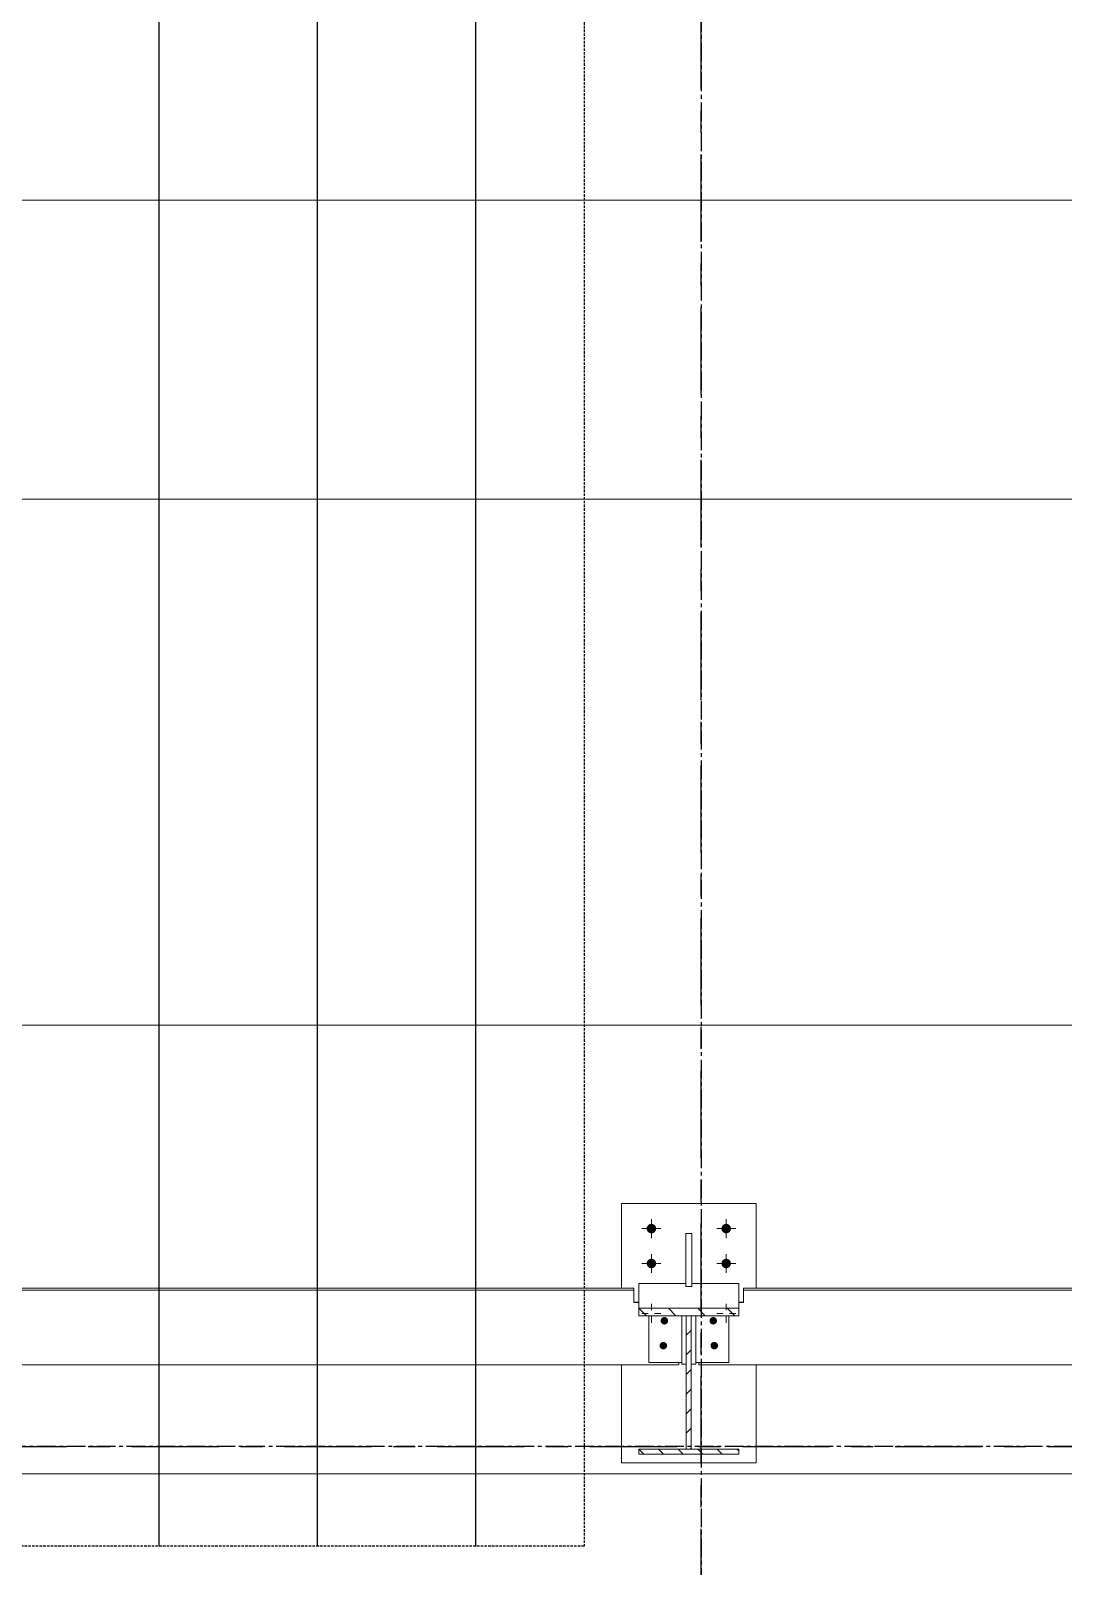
# Model space of a CAD drawing. Header units: millimetres. Extents: x -153298 to 620751, y -313239 to 250031.
# Drawn here: x 42288 to 44359, y 22086 to 25166 of the extents above; entities that cross this region are included whole.
import ezdxf
from ezdxf.enums import TextEntityAlignment as Align

# ---------------------------------------------------------------- set-up
doc = ezdxf.new("R2010")
doc.units = ezdxf.units.MM
for name, pattern in [('CENTER', [2, 1.25, -0.25, 0.25, -0.25]), ('HIDDEN', [0.375, 0.25, -0.125]), ('TA_GL_000.70000', [1.925, 0.7, -0.175, 0.175, -0.175, 0.7]), ('XKITLINE00', [0])]:
    doc.linetypes.add(name, pattern=pattern)
for name, color, linetype in [('000 - 0_SYM_DWG_GRIDLINE_MAIN_COLOR_251', 251, 'Continuous'), ('000 - 0_SYM_DWG_SLOPE-SYM_TEXT_COLOR_3', 3, 'Continuous'), ('000 - GRID', 251, 'CENTER'), ('HATCH', 7, 'Continuous')]:
    doc.layers.add(name, color=color, linetype=linetype)
doc.layers.add('Bolt', color=1, linetype='Continuous', lineweight=0)
doc.layers.add('Part', color=2, linetype='Continuous', lineweight=0)
doc.styles.add('ARIAL', font='arial.ttf')
doc.styles.add('TA', font='', dxfattribs={"height": 4.5})
doc.styles.get('TA').set_extended_font_data('Cordia New')

# ---------------------------------------------------------------- blocks, each defined once
blk = doc.blocks.new('*A189188')
at = {"layer": 'Part', "linetype": 'XKITLINE00', "lineweight": 0}
for p, q in [((399.378077, -21.078283), (399.257912, -20.958118)), ((399.850187, -21.078283), (399.730023, -20.958118)), ((400.322298, -21.078283), (400.202133, -20.958118)), ((400.794408, -21.078283), (400.674244, -20.958118))]:
    blk.add_line(p, q, dxfattribs=at)
blk = doc.blocks.new('*A191190')
at = {"layer": 'Part', "linetype": 'XKITLINE00', "lineweight": 0}
for p, q in [((399.337912, -23.297436), (399.257912, -23.217436)), ((399.652221, -23.297436), (399.572221, -23.217436)), ((399.96653, -23.297436), (399.88653, -23.217436)), ((400.280839, -23.297436), (400.200839, -23.217436)), ((400.595148, -23.297436), (400.515148, -23.217436)), ((400.857912, -23.245891), (400.829457, -23.217436))]:
    blk.add_line(p, q, dxfattribs=at)
blk = doc.blocks.new('*A192191')
at = {"layer": 'Part', "linetype": 'XKITLINE00', "lineweight": 0}
for p, q in [((400.017912, -21.392591), (400.097912, -21.312591)), ((400.017912, -21.7069), (400.097912, -21.6269)), ((400.017912, -22.021209), (400.097912, -21.941209)), ((400.017912, -22.335517), (400.097912, -22.255517)), ((400.017912, -22.649826), (400.097912, -22.569826)), ((400.017912, -22.964135), (400.097912, -22.884135)), ((400.07892, -23.217436), (400.097912, -23.198444))]:
    blk.add_line(p, q, dxfattribs=at)
blk = doc.blocks.new('*A12441209')
at = {"layer": 'Bolt'}
for points in [[(399.672, -21.1), (399.678, -21.1), (399.683, -21.102), (399.689, -21.104), (399.694, -21.106), (399.699, -21.109), (399.704, -21.113), (399.708, -21.117), (399.712, -21.121), (399.716, -21.126), (399.719, -21.131), (399.721, -21.136), (399.723, -21.142), (399.725, -21.147), (399.726, -21.153), (399.726, -21.159), (399.726, -21.165), (399.725, -21.171), (399.723, -21.177), (399.721, -21.182), (399.719, -21.187), (399.716, -21.192), (399.712, -21.197), (399.708, -21.202), (399.704, -21.205), (399.699, -21.209), (399.694, -21.212), (399.689, -21.215), (399.683, -21.217), (399.678, -21.218), (399.672, -21.219), (399.666, -21.219), (399.66, -21.219), (399.654, -21.218), (399.649, -21.217), (399.643, -21.215), (399.638, -21.212), (399.633, -21.209), (399.628, -21.205), (399.624, -21.202), (399.62, -21.197), (399.616, -21.192), (399.613, -21.187), (399.611, -21.182), (399.609, -21.177), (399.607, -21.171), (399.606, -21.165), (399.606, -21.159), (399.606, -21.153), (399.607, -21.147), (399.609, -21.142), (399.611, -21.136), (399.613, -21.131), (399.616, -21.126), (399.62, -21.121), (399.624, -21.117), (399.628, -21.113), (399.633, -21.109), (399.638, -21.106), (399.643, -21.104), (399.649, -21.102), (399.654, -21.1), (399.66, -21.1), (399.666, -21.099)], [(399.655, -21.499), (399.661, -21.5), (399.667, -21.501), (399.672, -21.503), (399.678, -21.505), (399.683, -21.508), (399.687, -21.512), (399.692, -21.516), (399.696, -21.52), (399.699, -21.525), (399.702, -21.53), (399.705, -21.535), (399.707, -21.541), (399.708, -21.547), (399.709, -21.552), (399.709, -21.558), (399.709, -21.564), (399.708, -21.57), (399.707, -21.576), (399.705, -21.581), (399.702, -21.587), (399.699, -21.592), (399.696, -21.596), (399.692, -21.601), (399.687, -21.605), (399.683, -21.608), (399.678, -21.611), (399.672, -21.614), (399.667, -21.616), (399.661, -21.617), (399.655, -21.618), (399.649, -21.618), (399.644, -21.618), (399.638, -21.617), (399.632, -21.616), (399.626, -21.614), (399.621, -21.611), (399.616, -21.608), (399.611, -21.605), (399.607, -21.601), (399.603, -21.596), (399.6, -21.592), (399.596, -21.587), (399.594, -21.581), (399.592, -21.576), (399.591, -21.57), (399.59, -21.564), (399.589, -21.558), (399.59, -21.552), (399.591, -21.547), (399.592, -21.541), (399.594, -21.535), (399.596, -21.53), (399.6, -21.525), (399.603, -21.52), (399.607, -21.516), (399.611, -21.512), (399.616, -21.508), (399.621, -21.505), (399.626, -21.503), (399.632, -21.501), (399.638, -21.5), (399.644, -21.499), (399.649, -21.498)]]:
    blk.add_hatch(color=256, dxfattribs=at).paths.add_polyline_path(points, flags=17)
at = {"layer": 'Bolt', "linetype": 'XKITLINE00', "lineweight": 0}
for p, q in [((399.666, -21.162), (399.666, -21.143)), ((399.649, -21.562), (399.649, -21.542))]:
    blk.add_line(p, q, dxfattribs=at)
blk = doc.blocks.new('*A12451210')
at = {"layer": 'Part', "linetype": 'XKITLINE00', "lineweight": 0}
for p, q in [((398.97788, -19.280042), (401.13788, -19.280042)), ((398.97788, -20.634477), (398.97788, -19.280042)), ((401.13788, -20.634477), (401.13788, -19.280042)), ((398.97788, -23.440042), (398.97788, -21.864234)), ((401.13788, -23.440042), (401.13788, -21.864234)), ((398.97788, -23.440042), (401.13788, -23.440042))]:
    blk.add_line(p, q, dxfattribs=at)
blk = doc.blocks.new('*A12461211')
at = {"layer": 'Part', "linetype": 'XKITLINE00', "lineweight": 0}
for p, q in [((400.105912, -19.760081), (400.009912, -19.760081)), ((400.009912, -20.611492), (400.009912, -19.760081)), ((400.105912, -20.611492), (400.105912, -19.760081)), ((400.105912, -20.611492), (400.009912, -20.611492))]:
    blk.add_line(p, q, dxfattribs=at)
blk = doc.blocks.new('*A12471212')
at = {"layer": 'Part', "linetype": 'XKITLINE00', "lineweight": 0}
for p, q in [((399.417902, -21.078283), (399.417902, -21.828163)), ((399.945902, -21.078283), (399.945902, -21.855796)), ((399.417902, -21.828163), (399.945902, -21.828163)), ((399.945902, -21.855796), (400.017902, -21.855796))]:
    blk.add_line(p, q, dxfattribs=at)
blk = doc.blocks.new('*A12481213')
at = {"layer": 'Part', "linetype": 'XKITLINE00', "lineweight": 0}
for p, q in [((400.169912, -21.855796), (400.169912, -21.078283)), ((400.697912, -21.828163), (400.697912, -21.078283)), ((400.097912, -21.855796), (400.169912, -21.855796)), ((400.169912, -21.828163), (400.697912, -21.828163))]:
    blk.add_line(p, q, dxfattribs=at)
blk = doc.blocks.new('*A13121272')
at = {"layer": 'Part', "linetype": 'XKITLINE00', "lineweight": 0}
for p, q in [((370.777888, -3.177455), (516.657888, -3.177455)), ((370.777888, -7.977455), (516.657888, -7.977455))]:
    blk.add_line(p, q, dxfattribs=at)
blk = doc.blocks.new('*A13131273')
at = {"layer": 'Part', "linetype": 'XKITLINE00', "lineweight": 0}
for p, q in [((301.057888, -16.417455), (516.657888, -16.417455)), ((384.897912, -23.617455), (516.657888, -23.617455))]:
    blk.add_line(p, q, dxfattribs=at)
blk = doc.blocks.new('*A13381298')
at = {"layer": 'Part', "linetype": 'XKITLINE00', "lineweight": 0}
for p, q in [((399.177912, -20.634477), (388.937912, -20.634477)), ((388.937912, -20.634477), (388.937912, -20.865605)), ((388.937912, -20.665879), (399.177912, -20.665879)), ((399.177912, -20.634477), (399.177912, -20.865605)), ((388.857912, -20.862883), (388.937912, -20.862883)), ((388.857912, -20.865605), (388.937912, -20.865605)), ((399.177912, -20.862883), (399.257912, -20.862883)), ((399.177912, -20.865605), (399.257912, -20.865605)), ((388.217883, -21.864234), (388.217883, -21.828163)), ((388.217883, -21.864234), (399.897912, -21.864234)), ((399.897912, -21.864234), (399.897912, -21.828163))]:
    blk.add_line(p, q, dxfattribs=at)
blk = doc.blocks.new('*A13391299')
at = {"layer": 'Part', "linetype": 'XKITLINE00', "lineweight": 0}
for p, q in [((411.177912, -20.634477), (400.937912, -20.634477)), ((400.937912, -20.634477), (400.937912, -20.865605)), ((400.937912, -20.665879), (411.177912, -20.665879)), ((411.177912, -20.634477), (411.177912, -20.865605)), ((400.857912, -20.862883), (400.937912, -20.862883)), ((400.857912, -20.865605), (400.937912, -20.865605)), ((411.177912, -20.862883), (411.257912, -20.862883)), ((411.177912, -20.865605), (411.257912, -20.865605)), ((400.217883, -21.864234), (400.217883, -21.828163)), ((400.217883, -21.864234), (411.897912, -21.864234)), ((411.897912, -21.864234), (411.897912, -21.828163))]:
    blk.add_line(p, q, dxfattribs=at)
blk = doc.blocks.new('*A13401300')
at = {"layer": 'Bolt'}
for points in [[(399.382, -19.673), (399.383, -19.665), (399.385, -19.658), (399.388, -19.651), (399.391, -19.644), (399.395, -19.638), (399.399, -19.632), (399.404, -19.626), (399.41, -19.621), (399.416, -19.617), (399.422, -19.613), (399.429, -19.61), (399.436, -19.607), (399.443, -19.606), (399.45, -19.604), (399.458, -19.604), (399.465, -19.604), (399.473, -19.606), (399.48, -19.607), (399.487, -19.61), (399.494, -19.613), (399.5, -19.617), (399.506, -19.621), (399.512, -19.626), (399.517, -19.632), (399.521, -19.638), (399.525, -19.644), (399.528, -19.651), (399.531, -19.658), (399.532, -19.665), (399.534, -19.673), (399.534, -19.68), (399.534, -19.687), (399.532, -19.695), (399.531, -19.702), (399.528, -19.709), (399.525, -19.716), (399.521, -19.722), (399.517, -19.728), (399.512, -19.734), (399.506, -19.739), (399.5, -19.743), (399.494, -19.747), (399.487, -19.75), (399.48, -19.753), (399.473, -19.755), (399.465, -19.756), (399.458, -19.756), (399.45, -19.756), (399.443, -19.755), (399.436, -19.753), (399.429, -19.75), (399.422, -19.747), (399.416, -19.743), (399.41, -19.739), (399.404, -19.734), (399.399, -19.728), (399.395, -19.722), (399.391, -19.716), (399.388, -19.709), (399.385, -19.702), (399.383, -19.695), (399.382, -19.687), (399.382, -19.68)], [(400.582, -19.673), (400.583, -19.665), (400.585, -19.658), (400.588, -19.651), (400.591, -19.644), (400.595, -19.638), (400.599, -19.632), (400.604, -19.626), (400.61, -19.621), (400.616, -19.617), (400.622, -19.613), (400.629, -19.61), (400.636, -19.607), (400.643, -19.606), (400.65, -19.604), (400.658, -19.604), (400.665, -19.604), (400.673, -19.606), (400.68, -19.607), (400.687, -19.61), (400.694, -19.613), (400.7, -19.617), (400.706, -19.621), (400.712, -19.626), (400.717, -19.632), (400.721, -19.638), (400.725, -19.644), (400.728, -19.651), (400.731, -19.658), (400.732, -19.665), (400.734, -19.673), (400.734, -19.68), (400.734, -19.687), (400.732, -19.695), (400.731, -19.702), (400.728, -19.709), (400.725, -19.716), (400.721, -19.722), (400.717, -19.728), (400.712, -19.734), (400.706, -19.739), (400.7, -19.743), (400.694, -19.747), (400.687, -19.75), (400.68, -19.753), (400.673, -19.755), (400.665, -19.756), (400.658, -19.756), (400.65, -19.756), (400.643, -19.755), (400.636, -19.753), (400.629, -19.75), (400.622, -19.747), (400.616, -19.743), (400.61, -19.739), (400.604, -19.734), (400.599, -19.728), (400.595, -19.722), (400.591, -19.716), (400.588, -19.709), (400.585, -19.702), (400.583, -19.695), (400.582, -19.687), (400.582, -19.68)], [(399.382, -20.233), (399.383, -20.225), (399.385, -20.218), (399.388, -20.211), (399.391, -20.204), (399.395, -20.198), (399.399, -20.192), (399.404, -20.186), (399.41, -20.181), (399.416, -20.177), (399.422, -20.173), (399.429, -20.17), (399.436, -20.167), (399.443, -20.166), (399.45, -20.164), (399.458, -20.164), (399.465, -20.164), (399.473, -20.166), (399.48, -20.167), (399.487, -20.17), (399.494, -20.173), (399.5, -20.177), (399.506, -20.181), (399.512, -20.186), (399.517, -20.192), (399.521, -20.198), (399.525, -20.204), (399.528, -20.211), (399.531, -20.218), (399.532, -20.225), (399.534, -20.233), (399.534, -20.24), (399.534, -20.247), (399.532, -20.255), (399.531, -20.262), (399.528, -20.269), (399.525, -20.276), (399.521, -20.282), (399.517, -20.288), (399.512, -20.294), (399.506, -20.299), (399.5, -20.303), (399.494, -20.307), (399.487, -20.31), (399.48, -20.313), (399.473, -20.315), (399.465, -20.316), (399.458, -20.316), (399.45, -20.316), (399.443, -20.315), (399.436, -20.313), (399.429, -20.31), (399.422, -20.307), (399.416, -20.303), (399.41, -20.299), (399.404, -20.294), (399.399, -20.288), (399.395, -20.282), (399.391, -20.276), (399.388, -20.269), (399.385, -20.262), (399.383, -20.255), (399.382, -20.247), (399.382, -20.24)], [(400.582, -20.233), (400.583, -20.225), (400.585, -20.218), (400.588, -20.211), (400.591, -20.204), (400.595, -20.198), (400.599, -20.192), (400.604, -20.186), (400.61, -20.181), (400.616, -20.177), (400.622, -20.173), (400.629, -20.17), (400.636, -20.167), (400.643, -20.166), (400.65, -20.164), (400.658, -20.164), (400.665, -20.164), (400.673, -20.166), (400.68, -20.167), (400.687, -20.17), (400.694, -20.173), (400.7, -20.177), (400.706, -20.181), (400.712, -20.186), (400.717, -20.192), (400.721, -20.198), (400.725, -20.204), (400.728, -20.211), (400.731, -20.218), (400.732, -20.225), (400.734, -20.233), (400.734, -20.24), (400.734, -20.247), (400.732, -20.255), (400.731, -20.262), (400.728, -20.269), (400.725, -20.276), (400.721, -20.282), (400.717, -20.288), (400.712, -20.294), (400.706, -20.299), (400.7, -20.303), (400.694, -20.307), (400.687, -20.31), (400.68, -20.313), (400.673, -20.315), (400.665, -20.316), (400.658, -20.316), (400.65, -20.316), (400.643, -20.315), (400.636, -20.313), (400.629, -20.31), (400.622, -20.307), (400.616, -20.303), (400.61, -20.299), (400.604, -20.294), (400.599, -20.288), (400.595, -20.282), (400.591, -20.276), (400.588, -20.269), (400.585, -20.262), (400.583, -20.255), (400.582, -20.247), (400.582, -20.24)]]:
    blk.add_hatch(color=256, dxfattribs=at).paths.add_polyline_path(points, flags=17)
at = {"layer": 'Bolt', "linetype": 'XKITLINE00', "lineweight": 0}
for p, q in [((399.306, -19.68), (399.61, -19.68)), ((399.458, -19.832), (399.458, -19.528)), ((400.506, -19.68), (400.81, -19.68)), ((400.658, -19.832), (400.658, -19.528)), ((399.458, -20.392), (399.458, -20.088)), ((400.658, -20.392), (400.658, -20.088)), ((399.306, -20.24), (399.61, -20.24)), ((400.506, -20.24), (400.81, -20.24)), ((399.458, -20.888), (399.458, -20.989)), ((400.658, -20.888), (400.658, -20.989)), ((399.306, -21.04), (399.407, -21.04)), ((399.458, -21.192), (399.458, -21.091)), ((399.61, -21.04), (399.509, -21.04)), ((400.506, -21.04), (400.607, -21.04)), ((400.658, -21.192), (400.658, -21.091)), ((400.81, -21.04), (400.709, -21.04))]:
    blk.add_line(p, q, dxfattribs=at)
blk = doc.blocks.new('*A13411301')
at = {"layer": 'Bolt'}
for points in [[(400.456, -21.1), (400.462, -21.1), (400.467, -21.102), (400.473, -21.104), (400.478, -21.106), (400.483, -21.109), (400.488, -21.113), (400.492, -21.117), (400.496, -21.121), (400.5, -21.126), (400.503, -21.131), (400.505, -21.136), (400.507, -21.142), (400.509, -21.147), (400.51, -21.153), (400.51, -21.159), (400.51, -21.165), (400.509, -21.171), (400.507, -21.177), (400.505, -21.182), (400.503, -21.187), (400.5, -21.192), (400.496, -21.197), (400.492, -21.202), (400.488, -21.205), (400.483, -21.209), (400.478, -21.212), (400.473, -21.215), (400.467, -21.217), (400.462, -21.218), (400.456, -21.219), (400.45, -21.219), (400.444, -21.219), (400.438, -21.218), (400.432, -21.217), (400.427, -21.215), (400.422, -21.212), (400.417, -21.209), (400.412, -21.205), (400.407, -21.202), (400.403, -21.197), (400.4, -21.192), (400.397, -21.187), (400.394, -21.182), (400.392, -21.177), (400.391, -21.171), (400.39, -21.165), (400.39, -21.159), (400.39, -21.153), (400.391, -21.147), (400.392, -21.142), (400.394, -21.136), (400.397, -21.131), (400.4, -21.126), (400.403, -21.121), (400.407, -21.117), (400.412, -21.113), (400.417, -21.109), (400.422, -21.106), (400.427, -21.104), (400.432, -21.102), (400.438, -21.1), (400.444, -21.1), (400.45, -21.099)], [(400.472, -21.499), (400.478, -21.5), (400.484, -21.501), (400.489, -21.503), (400.495, -21.505), (400.5, -21.508), (400.504, -21.512), (400.509, -21.516), (400.513, -21.52), (400.516, -21.525), (400.519, -21.53), (400.522, -21.535), (400.524, -21.541), (400.525, -21.547), (400.526, -21.552), (400.526, -21.558), (400.526, -21.564), (400.525, -21.57), (400.524, -21.576), (400.522, -21.581), (400.519, -21.587), (400.516, -21.592), (400.513, -21.596), (400.509, -21.601), (400.504, -21.605), (400.5, -21.608), (400.495, -21.611), (400.489, -21.614), (400.484, -21.616), (400.478, -21.617), (400.472, -21.618), (400.466, -21.618), (400.461, -21.618), (400.455, -21.617), (400.449, -21.616), (400.443, -21.614), (400.438, -21.611), (400.433, -21.608), (400.428, -21.605), (400.424, -21.601), (400.42, -21.596), (400.417, -21.592), (400.413, -21.587), (400.411, -21.581), (400.409, -21.576), (400.408, -21.57), (400.407, -21.564), (400.406, -21.558), (400.407, -21.552), (400.408, -21.547), (400.409, -21.541), (400.411, -21.535), (400.413, -21.53), (400.417, -21.525), (400.42, -21.52), (400.424, -21.516), (400.428, -21.512), (400.433, -21.508), (400.438, -21.505), (400.443, -21.503), (400.449, -21.501), (400.455, -21.5), (400.461, -21.499), (400.466, -21.498)]]:
    blk.add_hatch(color=256, dxfattribs=at).paths.add_polyline_path(points, flags=17)
at = {"layer": 'Bolt', "linetype": 'XKITLINE00', "lineweight": 0}
for p, q in [((400.45, -21.162), (400.45, -21.143)), ((400.466, -21.562), (400.466, -21.542))]:
    blk.add_line(p, q, dxfattribs=at)
blk = doc.blocks.new('*A18031752')
at = {"layer": 'Part', "linetype": 'XKITLINE00', "lineweight": 0}
for p, q in [((399.257912, -20.560081), (400.009912, -20.560081)), ((399.257912, -21.078283), (399.257912, -20.560081)), ((400.105912, -20.560081), (400.857912, -20.560081)), ((400.857912, -21.078283), (400.857912, -20.560081)), ((399.257912, -20.958118), (400.857912, -20.958118)), ((400.857912, -21.078283), (399.257912, -21.078283))]:
    blk.add_line(p, q, dxfattribs=at)
blk = doc.blocks.new('*A18051754')
at = {"layer": 'Part', "linetype": 'XKITLINE00', "lineweight": 0}
for p, q in [((400.857912, -23.217436), (399.257912, -23.217436)), ((399.257912, -23.217436), (399.257912, -23.297436)), ((399.257912, -23.297436), (400.857912, -23.297436)), ((400.857912, -23.297436), (400.857912, -23.217436))]:
    blk.add_line(p, q, dxfattribs=at)
blk = doc.blocks.new('*A18061755')
at = {"layer": 'Part', "linetype": 'XKITLINE00', "lineweight": 0}
for p, q in [((400.097912, -21.078282), (400.017912, -21.078282)), ((400.017912, -21.078282), (400.017912, -23.217436)), ((400.097912, -23.217436), (400.097912, -21.078282)), ((400.017912, -23.217436), (400.097912, -23.217436))]:
    blk.add_line(p, q, dxfattribs=at)
blk = doc.blocks.new('*U5052')
at = {"layer": '000 - 0_SYM_DWG_GRIDLINE_MAIN_COLOR_251', "color": 0, "linetype": 'ByBlock', "ltscale": 5}
blk.add_line((20, 0), (-355.735, 0), dxfattribs=at)
at = {"style": 'TA', "flags": 1}
blk.add_attdef('LOCATION', (6, -6), '', height=4.5, rotation=270, dxfattribs=at)
at = {"layer": '000 - 0_SYM_DWG_SLOPE-SYM_TEXT_COLOR_3', "style": 'ARIAL'}
blk.add_attdef('GRID-HEAD', text='', height=4, rotation=90, dxfattribs=at).set_placement((40, 0), align=Align.MIDDLE_CENTER)
blk = doc.blocks.new('*U6394')
at = {"layer": '000 - 0_SYM_DWG_GRIDLINE_MAIN_COLOR_251', "color": 0, "linetype": 'ByBlock', "ltscale": 5}
blk.add_line((20, 0), (-651.806, 0), dxfattribs=at)
at = {"style": 'TA', "flags": 1}
blk.add_attdef('LOCATION', (6, -6), '', height=4.5, rotation=270, dxfattribs=at)
blk = doc.blocks.new('W-1-PP19-ST-ENT1-1_20260610-094632_ELEVATION_1_DIMS')
at = {"layer": '000 - GRID', "linetype": 'TA_GL_000.70000', "xscale": 50.00000000000004, "yscale": 50.00000000000004, "zscale": 50.00000000000004}
for name, p, rotation in [('*U5052', (11400, 101510), 270), ('*U6394', (-2830, 105750), 180)]:
    blk.add_blockref(name, p, dxfattribs=dict(at, rotation=rotation))

msp = doc.modelspace()

# ---------------------------------------------------------------- hatches: boundary and pattern name
at = {"layer": 'HATCH'}
h = msp.add_hatch(dxfattribs=at)
h.set_pattern_fill('ANSI31', color=250, scale=100, angle=45)
h.paths.add_polyline_path([(30433.5472, 30522.6501), (43397.7713, 30522.6501), (43397.7713, 22125.8988), (30433.5472, 22125.8988)])

# ---------------------------------------------------------------- linework, layer by layer
at = {"color": 1, "linetype": 'CENTER', "ltscale": 30}
for p, q in [((43632.7713, 32941.7394), (43632.7713, 16703.507)), ((59557.5016, 22325.8988), (24877.4489, 22325.8988))]:
    msp.add_line(p, q, dxfattribs=at)
at = {"color": 6, "linetype": 'HIDDEN', "ltscale": 20}
msp.add_lwpolyline([(30433.5472, 30522.6501), (43397.7713, 30522.6501), (43397.7713, 22125.8988), (30433.5472, 22125.8988)], close=True, dxfattribs=at)

# ---------------------------------------------------------------- block references
at = {"color": 6}
msp.add_blockref('W-1-PP19-ST-ENT1-1_20260610-094632_ELEVATION_1_DIMS', (32232.7713, -83424.1012), dxfattribs=at)
at = {"lineweight": 0, "xscale": 125, "yscale": 125, "zscale": 125}
for name in ['*A13121272', '*A13131273', '*A12451210', '*A13401300', '*A12461211', '*A13381298', '*A18031752', '*A13391299', '*A189188', '*A12471212', '*A12441209', '*A18061755', '*A12481213', '*A13411301', '*A192191', '*A191190', '*A18051754']:
    msp.add_blockref(name, (-6399.4671, 25223.0807), dxfattribs=at)

doc.saveas('drawing.dxf')
